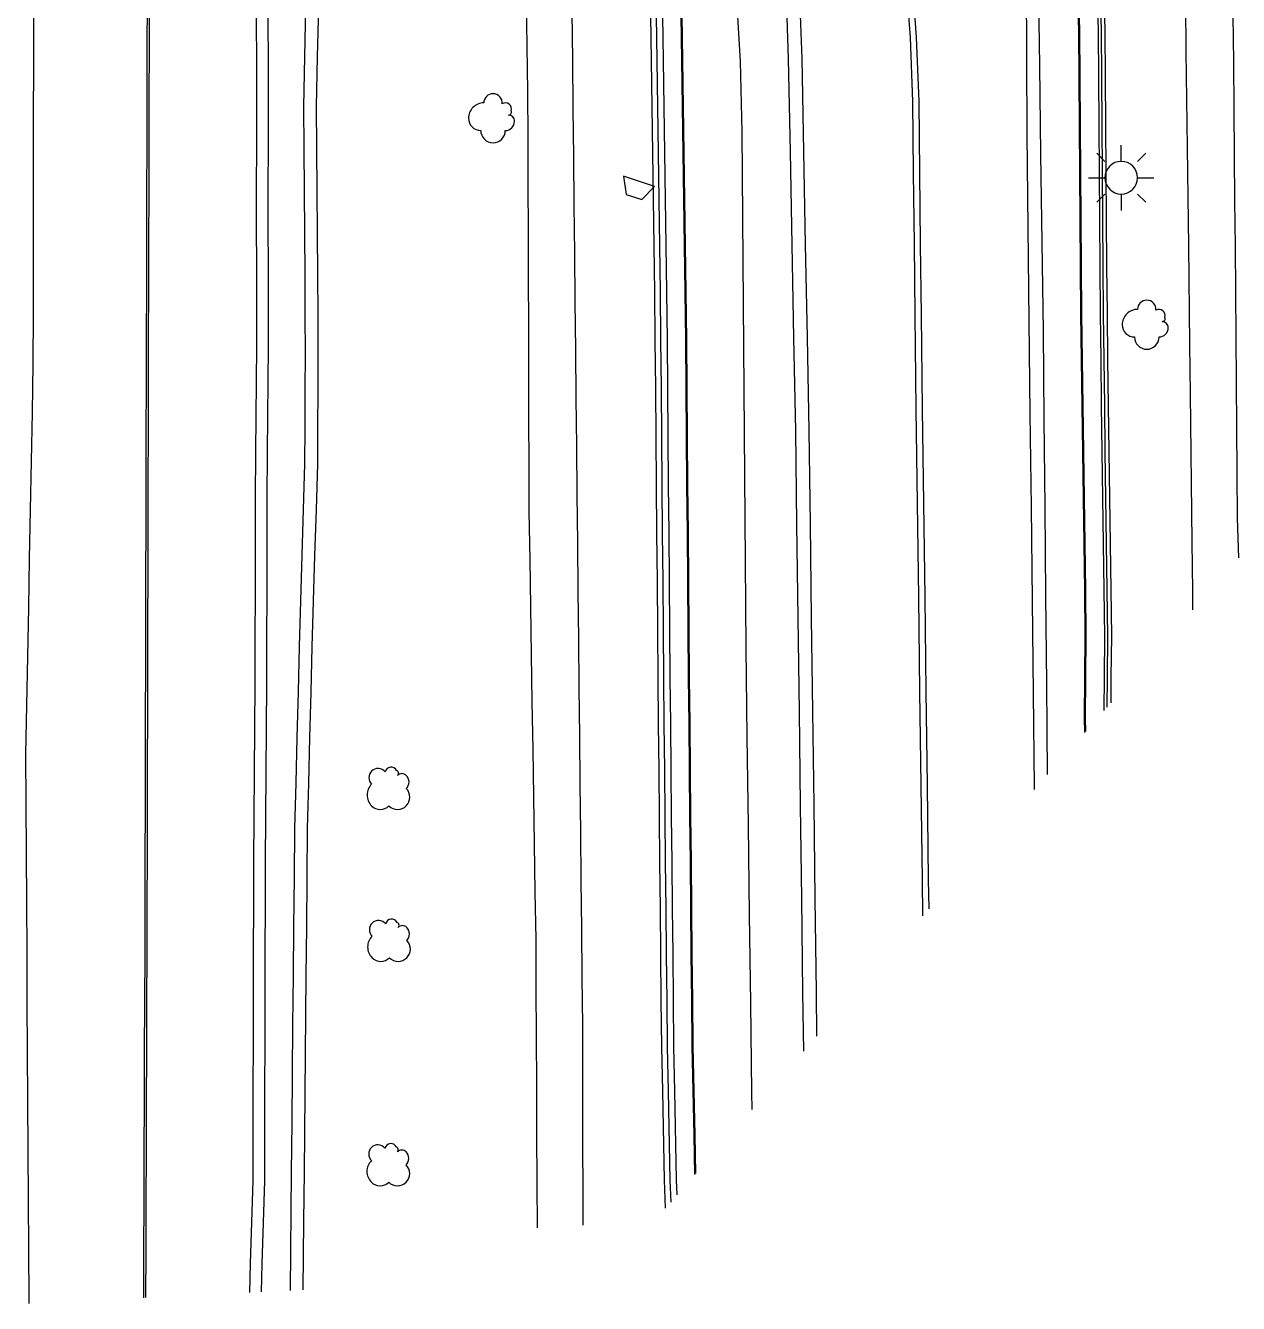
# Model space of a CAD drawing. Header units: feet. Extents: x 3174203 to 3175581, y 1715832 to 1717426.
# Drawn here: x 3175405.1 to 3175526.7, y 1715860.8 to 1715989 of the extents above; entities that cross this region are included whole.
import ezdxf

# ---------------------------------------------------------------- set-up
doc = ezdxf.new("R2010")
doc.units = ezdxf.units.FT
doc.header["$MEASUREMENT"] = 0
for name, color, linetype, lineweight in [('BACK_OF_CURB', 5, 'Continuous', 30), ('BOTTOM_OF_CURB', 3, 'Continuous', 30), ('CONCRETE_BOTTOM', 9, 'Continuous', 30), ('CONCRETE_TOP', 204, 'Continuous', 30), ('EDGE_OF_GRASS', 62, 'Continuous', 30), ('FOOT_PATH', 2, 'Continuous', 30), ('GUTTER', 30, 'Continuous', 30), ('LIGHT_POLE', 5, 'Continuous', 30), ('PAINT_STRIPE', 4, 'Continuous', 30), ('SHRUB', 14, 'Continuous', 30), ('SIGN_BOARD', 2, 'Continuous', 30), ('SINGLE_TREE', 3, 'Continuous', 30), ('TOP_OF_CURB', 1, 'Continuous', 30)]:
    doc.layers.add(name, color=color, linetype=linetype, lineweight=lineweight)
doc.layers.add('FENCE', color=201, linetype='Continuous', lineweight=30, true_color=0xe39cff)
doc.layers.add('PAVED_ROAD', color=140, linetype='Continuous', lineweight=30, true_color=0x38a9ff)

# ---------------------------------------------------------------- blocks, each defined once
blk = doc.blocks.new('SYM231')
at = {"layer": 'SHRUB', "ltscale": 0.25}
for centre, radius, start, end in [((-3.391965, -0.296476), 6.151558, 89.999957, 180.000043), ((0.298974, 5.855085), 3.690935, 89.999957, 180.000043), ((0.29898, 5.855085), 3.690935, 354.734283, 90.000043), ((5.220229, 3.394459), 2.460623, 342.885514, 120.419776), ((6.45054, 2.164144), 1.230312, 269.999957, 24.295265), ((6.450541, -1.526791), 2.460623, 359.999957, 90.000043), ((-4.622277, -0.296484), 4.921246, 179.999957, 270.000043), ((5.22023, -1.526796), 3.690935, 269.999957, 0.000043), ((0.298973, -5.217734), 4.921246, 179.999957, 270.000043), ((0.298981, -5.217734), 4.921246, 269.999957, 0.000043)]:
    blk.add_arc(centre, radius, start, end, dxfattribs=at)
blk = doc.blocks.new('SYM006')
at = {"layer": 'SHRUB', "ltscale": 0.25, "xscale": 0.5, "yscale": 0.5, "zscale": 0.5}
blk.add_blockref('SYM231', (0, 0), dxfattribs=at)
blk = doc.blocks.new('SYM217')
at = {"layer": 'SINGLE_TREE', "ltscale": 0.25}
for centre, radius, start, end in [((-3.999321, 4.74055), 3.690935, 134.999957, 225.000043), ((-3.999317, 4.740554), 3.690935, 39.734283, 135.000043), ((1.220457, 6.480478), 2.460623, 27.885514, 165.419776), ((2.960383, 6.480475), 1.230312, 314.999957, 69.295265), ((5.570268, 3.870591), 2.460623, 44.999957, 135.000043), ((4.70031, 3.000626), 3.690935, 314.999957, 45.000043), ((-2.259399, -2.219148), 6.151558, 134.999957, 225.000043), ((3.830349, -3.08911), 4.921246, 314.999957, 45.000043), ((-3.129355, -3.089116), 4.921246, 224.999957, 315.000043), ((3.830344, -3.089116), 4.921246, 224.999957, 315.000043)]:
    blk.add_arc(centre, radius, start, end, dxfattribs=at)
blk = doc.blocks.new('SYM007')
at = {"layer": 'SINGLE_TREE', "ltscale": 0.25, "xscale": 0.5, "yscale": 0.5, "zscale": 0.5}
blk.add_blockref('SYM217', (0, 0), dxfattribs=at)
blk = doc.blocks.new('SYM205')
at = {"lineweight": -2}
for p, q in [((0, 0.25), (0, 0.5)), ((-0.25, 0.25), (-0.375, 0.375)), ((0.25, 0.25), (0.375, 0.375)), ((0.25, 0), (0.5, 0)), ((-0.25, -0.25), (-0.375, -0.375)), ((0, -0.25), (0, -0.5)), ((0.25, -0.25), (0.375, -0.375))]:
    blk.add_line(p, q, dxfattribs=at)
at = {"lineweight": -2, "flags": 128}
blk.add_lwpolyline([(-0.5, 0), (-0.25, 0, 1), (0.25, 0, 1), (-0.25, 0)], format="xyb", dxfattribs=at)
blk = doc.blocks.new('SYM205_1')
at = {"layer": 'LIGHT_POLE', "ltscale": 0.25, "xscale": 26.246667, "yscale": 26.246667, "zscale": 26.246667}
blk.add_blockref('SYM205', (0, 0), dxfattribs=at)
blk = doc.blocks.new('SYM003')
at = {"layer": 'LIGHT_POLE', "ltscale": 0.25, "xscale": 0.5, "yscale": 0.5, "zscale": 0.5}
blk.add_blockref('SYM205_1', (0, 0), dxfattribs=at)
blk = doc.blocks.new('SYM207')
at = {"layer": 'SIGN_BOARD', "ltscale": 2.809322}
blk.add_3dface([(-1.322683, 1.213682), (-1.067804, -0.602562), (0.487143, -1.125157), (1.787212, 0.168493)], dxfattribs=at)
blk = doc.blocks.new('SYM008')
at = {"layer": 'SIGN_BOARD', "ltscale": 2.809322, "xscale": 0.5, "yscale": 0.5, "zscale": 0.5}
blk.add_blockref('SYM207', (0, 0), dxfattribs=at)

msp = doc.modelspace()

# ---------------------------------------------------------------- linework, layer by layer
at = {"layer": 'BACK_OF_CURB'}
for points in [[(3175513.211532, 1715992.201507, 5253.513), (3175513.308064, 1715988.471555, 5253.635), (3175513.342539, 1715983.73863, 5253.447), (3175513.376968, 1715979.012151, 5253.371), (3175513.411396, 1715974.285673, 5253.355), (3175513.445824, 1715969.559194, 5253.332985), (3175513.480253, 1715964.832715, 5253.307153), (3175513.514665, 1715960.10837, 5253.278261), (3175513.576742, 1715955.489841, 5253.250837), (3175513.638847, 1715950.869177, 5253.228), (3175513.700952, 1715946.248514, 5253.21), (3175513.763057, 1715941.62785, 5253.187754), (3175513.825162, 1715937.007187, 5253.161485), (3175513.887267, 1715932.386523, 5253.134482), (3175513.949475, 1715927.758184, 5253.103366), (3175513.913563, 1715923.629733, 5253.071716), (3175513.891282, 1715921.068424, 5253.049288)], [(3175467.735205, 1715989.946493, 5253.732), (3175467.803632, 1715985.464253, 5253.697), (3175467.871489, 1715980.821207, 5253.553), (3175467.939352, 1715976.177755, 5253.49), (3175468.007216, 1715971.534303, 5253.42), (3175468.075079, 1715966.89085, 5253.42), (3175468.142888, 1715962.251096, 5253.395742), (3175468.184914, 1715957.417509, 5253.367639), (3175468.226972, 1715952.580223, 5253.336942), (3175468.26903, 1715947.742937, 5253.306714), (3175468.311088, 1715942.905651, 5253.275145), (3175468.353146, 1715938.068365, 5253.247131), (3175468.395204, 1715933.231079, 5253.223), (3175468.437262, 1715928.393792, 5253.103), (3175468.479326, 1715923.555869, 5253.166), (3175468.524241, 1715918.932247, 5253.132377), (3175468.569151, 1715914.309262, 5253.103399), (3175468.61406, 1715909.686277, 5253.079188), (3175468.65897, 1715905.063292, 5253.05325), (3175468.703879, 1715900.440307, 5253.022589), (3175468.748789, 1715895.817322, 5252.988124), (3175468.793698, 1715891.194337, 5252.952971), (3175468.838673, 1715886.564634, 5252.913966), (3175468.930055, 1715882.100264, 5252.87531), (3175469.112764, 1715873.174215, 5252.792065), (3175469.218287, 1715870.373578, 5252.764102)]]:
    msp.add_polyline3d(points, dxfattribs=at)
at = {"layer": 'BOTTOM_OF_CURB'}
for points in [[(3175512.518333, 1715992.183566, 5253.04344), (3175512.614698, 1715988.460058, 5253.017368), (3175512.649127, 1715983.733579, 5252.98986), (3175512.683555, 1715979.0071, 5252.966774), (3175512.717983, 1715974.280622, 5252.93925), (3175512.752411, 1715969.554143, 5252.910438), (3175512.78684, 1715964.827664, 5252.882507), (3175512.821268, 1715960.101185, 5252.850862), (3175512.883373, 1715955.480522, 5252.8166), (3175512.945478, 1715950.859858, 5252.78175), (3175513.007583, 1715946.239195, 5252.748422), (3175513.069688, 1715941.618531, 5252.719281), (3175513.131793, 1715936.997867, 5252.69425), (3175513.193898, 1715932.377204, 5252.670447), (3175513.256004, 1715927.75654, 5252.642072), (3175513.220157, 1715923.635765, 5252.61275), (3175513.190911, 1715920.273643, 5252.590955)], [(3175470.417584, 1715871.734539, 5252.323133), (3175470.361971, 1715873.210532, 5252.331), (3175470.179482, 1715882.125838, 5252.373), (3175470.088238, 1715886.583492, 5252.393351), (3175470.043328, 1715891.206477, 5252.414), (3175469.998419, 1715895.829462, 5252.39), (3175469.953509, 1715900.452447, 5252.52), (3175469.9086, 1715905.075432, 5252.545253), (3175469.86369, 1715909.698417, 5252.574475), (3175469.818781, 1715914.321402, 5252.605122), (3175469.773871, 1715918.944387, 5252.638394), (3175469.728962, 1715923.567371, 5252.673), (3175469.686904, 1715928.404658, 5252.759), (3175469.644846, 1715933.241944, 5252.695), (3175469.602788, 1715938.07923, 5252.734918), (3175469.56073, 1715942.916516, 5252.770952), (3175469.518672, 1715947.753802, 5252.805611), (3175469.476614, 1715952.591088, 5252.836545), (3175469.434556, 1715957.428374, 5252.867179), (3175469.392498, 1715962.26566, 5252.897131), (3175469.324634, 1715966.909112, 5252.929107), (3175469.256771, 1715971.552565, 5252.964353), (3175469.188908, 1715976.196017, 5253.003675), (3175469.121045, 1715980.839469, 5253.044364), (3175469.053182, 1715985.482922, 5253.089), (3175468.984748, 1715989.965569, 5253.166)]]:
    msp.add_polyline3d(points, dxfattribs=at)
at = {"layer": 'CONCRETE_BOTTOM'}
for points in [[(3175433.16127, 1715990.815113, 5250.216), (3175433.049408, 1715985.841786, 5250.146), (3175432.937546, 1715980.868459, 5250.138), (3175432.971356, 1715976.63847, 5250.316), (3175433.005165, 1715972.408481, 5250.35), (3175433.038975, 1715968.178492, 5250.044), (3175433.072785, 1715963.948503, 5249.879), (3175433.094781, 1715960.009478, 5249.728), (3175433.116778, 1715956.070453, 5249.582), (3175433.094917, 1715952.391558, 5249.7), (3175433.073056, 1715948.712663, 5249.66), (3175433.051195, 1715945.033768, 5249.726), (3175432.917179, 1715940.452502, 5249.661), (3175432.783162, 1715935.871236, 5249.438), (3175432.649146, 1715931.28997, 5249.287), (3175432.515129, 1715926.708705, 5249.372), (3175432.398221, 1715922.147407, 5249.356), (3175432.281313, 1715917.586109, 5249.295), (3175432.164405, 1715913.024812, 5249.283), (3175432.047497, 1715908.463514, 5249.27), (3175432.000592, 1715903.542861, 5249.19), (3175431.953686, 1715898.622208, 5249.104749), (3175431.90678, 1715893.701555, 5249.024285), (3175431.859874, 1715888.780902, 5248.948172), (3175431.812969, 1715883.860249, 5248.871), (3175431.766063, 1715878.939595, 5248.791), (3175431.719157, 1715874.018942, 5248.712), (3175431.605814, 1715862.128641, 5248.518687)], [(3175428.213742, 1715989.785689, 5248.459), (3175428.249588, 1715984.965388, 5248.422), (3175428.235001, 1715980.899879, 5248.277), (3175428.220415, 1715976.83437, 5248.225), (3175428.205828, 1715972.768861, 5248.113), (3175428.217001, 1715968.782914, 5248.105), (3175428.228173, 1715964.796967, 5248.037908), (3175428.239346, 1715960.81102, 5247.969), (3175428.250519, 1715956.825073, 5248.018), (3175428.20738, 1715953.284286, 5247.855), (3175428.16424, 1715949.743499, 5247.812553), (3175428.1211, 1715946.202712, 5247.768689), (3175428.110916, 1715941.510079, 5247.702852), (3175428.100733, 1715936.817445, 5247.633437), (3175428.090549, 1715932.124812, 5247.565549), (3175428.080365, 1715927.432179, 5247.496794), (3175428.05383, 1715922.973691, 5247.432181), (3175428.027294, 1715918.515203, 5247.371549), (3175428.000759, 1715914.056715, 5247.31475), (3175427.974223, 1715909.598227, 5247.258938), (3175427.947687, 1715905.13974, 5247.206), (3175427.921152, 1715900.681252, 5247.154193), (3175427.894616, 1715896.222764, 5247.103136), (3175427.890054, 1715891.605474, 5247.053), (3175427.885492, 1715886.988184, 5247.026), (3175427.880929, 1715882.370894, 5246.954), (3175427.876367, 1715877.753604, 5246.874), (3175427.871805, 1715873.136314, 5246.795), (3175427.742541, 1715868.979134, 5246.669), (3175427.613277, 1715864.821954, 5246.541924), (3175427.523231, 1715861.92606, 5246.454205)]]:
    msp.add_polyline3d(points, dxfattribs=at)
at = {"layer": 'CONCRETE_TOP'}
for points in [[(3175434.446642, 1715990.809434, 5251.664), (3175434.334739, 1715985.834289, 5251.668), (3175434.222837, 1715980.859144, 5251.603), (3175434.25661, 1715976.633664, 5251.588), (3175434.290384, 1715972.408185, 5251.734), (3175434.324157, 1715968.182706, 5251.472), (3175434.357931, 1715963.957227, 5251.321), (3175434.379953, 1715960.013725, 5251.226), (3175434.401974, 1715956.070223, 5251.179), (3175434.380069, 1715952.383868, 5251.156542), (3175434.358164, 1715948.697512, 5251.136), (3175434.336259, 1715945.011157, 5250.997), (3175434.20215, 1715940.42673, 5251.092), (3175434.068041, 1715935.842304, 5251.07), (3175433.933932, 1715931.257877, 5251.068), (3175433.799823, 1715926.67345, 5250.931), (3175433.682996, 1715922.115319, 5250.823), (3175433.566169, 1715917.557187, 5250.849), (3175433.449342, 1715912.999055, 5250.815436), (3175433.332516, 1715908.440923, 5250.784271), (3175433.28562, 1715903.521304, 5250.746876), (3175433.238724, 1715898.601685, 5250.706), (3175433.191828, 1715893.682066, 5250.663), (3175433.004244, 1715874.00359, 5250.487), (3175432.957348, 1715869.083971, 5250.444), (3175432.891655, 1715862.192446, 5250.382364)], [(3175429.384446, 1715989.788504, 5250.026), (3175429.420297, 1715984.96764, 5249.963), (3175429.405707, 1715980.901227, 5249.98), (3175429.391117, 1715976.834814, 5250.042), (3175429.376527, 1715972.768401, 5249.839), (3175429.387703, 1715968.781196, 5249.761), (3175429.39888, 1715964.793992, 5249.691), (3175429.410056, 1715960.806787, 5249.614), (3175429.421232, 1715956.819582, 5249.563), (3175429.378081, 1715953.277825, 5249.569), (3175429.334929, 1715949.736068, 5249.540584), (3175429.291778, 1715946.19431, 5249.510908), (3175429.281596, 1715941.502589, 5249.473235), (3175429.271414, 1715936.810867, 5249.434641), (3175429.261233, 1715932.119146, 5249.395391), (3175429.251051, 1715927.427425, 5249.352526), (3175429.224516, 1715922.969036, 5249.309998), (3175429.197981, 1715918.510647, 5249.268063), (3175429.171446, 1715914.052258, 5249.222505), (3175429.144911, 1715909.593869, 5249.173022), (3175429.118376, 1715905.13548, 5249.12284), (3175429.091841, 1715900.677091, 5249.066492), (3175429.065306, 1715896.218702, 5249.008955), (3175429.060741, 1715891.598469, 5248.942878), (3175429.056176, 1715886.978237, 5248.875416), (3175429.05161, 1715882.358004, 5248.803458), (3175429.047045, 1715877.737772, 5248.727), (3175429.04248, 1715873.11754, 5248.651), (3175428.913033, 1715868.95449, 5248.721), (3175428.783587, 1715864.79144, 5248.792616), (3175428.6963, 1715861.984269, 5248.840076)]]:
    msp.add_polyline3d(points, dxfattribs=at)
at = {"layer": 'EDGE_OF_GRASS'}
for points in [[(3175417.258132, 1715991.408226, 5248.677899), (3175417.252286, 1715986.616482, 5248.608111), (3175417.246442, 1715981.824898, 5248.537691), (3175417.233199, 1715977.011713, 5248.463464), (3175417.219956, 1715972.198368, 5248.389136), (3175417.206713, 1715967.385024, 5248.316313), (3175417.193471, 1715962.571679, 5248.240255), (3175417.180228, 1715957.758335, 5248.161038), (3175417.166985, 1715952.94499, 5248.077865), (3175417.153742, 1715948.131645, 5247.993), (3175417.140499, 1715943.318253, 5247.867), (3175417.129694, 1715938.611115, 5247.94), (3175417.11889, 1715933.904024, 5247.825), (3175417.108086, 1715929.196934, 5247.774088), (3175417.097281, 1715924.489844, 5247.722002), (3175417.086477, 1715919.782753, 5247.67129), (3175417.075673, 1715915.075663, 5247.624282), (3175417.064868, 1715910.368573, 5247.580886), (3175417.054064, 1715905.661482, 5247.533278), (3175417.04326, 1715900.954535, 5247.481661), (3175417.025021, 1715895.973143, 5247.423354), (3175417.006781, 1715890.991608, 5247.364397), (3175416.988541, 1715886.010074, 5247.302), (3175416.970301, 1715881.028539, 5247.235938), (3175416.952061, 1715876.047005, 5247.17015), (3175416.933821, 1715871.06547, 5247.108449), (3175416.915581, 1715866.083936, 5247.0475), (3175416.898426, 1715861.398849, 5246.993275)], [(3175405.871239, 1715989.860273, 5248.677234), (3175405.864447, 1715984.891877, 5248.601456), (3175405.857655, 1715979.92348, 5248.529542), (3175405.850864, 1715974.955084, 5248.461), (3175405.844072, 1715969.986687, 5248.387886), (3175405.83728, 1715965.018291, 5248.311173), (3175405.830488, 1715960.049895, 5248.236499), (3175405.823696, 1715955.081498, 5248.16567), (3175405.730758, 1715950.18618, 5248.100445), (3175405.637819, 1715945.290861, 5248.036104), (3175405.544881, 1715940.395543, 5247.97625), (3175405.451943, 1715935.500224, 5247.917), (3175405.359004, 1715930.604906, 5247.86025), (3175405.266066, 1715925.709587, 5247.798875), (3175405.173128, 1715920.814269, 5247.73275), (3175405.08019, 1715915.91895, 5247.66399), (3175405.108594, 1715910.949567, 5247.596), (3175405.136999, 1715905.980184, 5247.528438), (3175405.165403, 1715901.010801, 5247.4635), (3175405.193807, 1715896.041418, 5247.3947), (3175405.222212, 1715891.072034, 5247.322062), (3175405.250616, 1715886.102651, 5247.245495), (3175405.279021, 1715881.133268, 5247.164727), (3175405.307425, 1715876.163885, 5247.079991), (3175405.33583, 1715871.194502, 5246.991801), (3175405.364234, 1715866.225119, 5246.903), (3175405.392639, 1715861.255736, 5246.816), (3175405.395083, 1715860.828044, 5246.808598)]]:
    msp.add_polyline3d(points, dxfattribs=at)
at = {"layer": 'FENCE'}
msp.add_polyline3d([(3175417.467175, 1715991.407971, 5248.69775), (3175417.46133, 1715986.616227, 5248.63231), (3175417.455485, 1715981.824483, 5248.562762), (3175417.442242, 1715977.011138, 5248.492143), (3175417.428999, 1715972.197793, 5248.419489), (3175417.415756, 1715967.384449, 5248.349018), (3175417.402513, 1715962.571104, 5248.277981), (3175417.389271, 1715957.757759, 5248.203563), (3175417.376028, 1715952.944415, 5248.131262), (3175417.362785, 1715948.13107, 5248.062224), (3175417.349542, 1715943.317725, 5247.993776), (3175417.338738, 1715938.610635, 5247.93002), (3175417.327933, 1715933.903545, 5247.867625), (3175417.317129, 1715929.196454, 5247.806321), (3175417.306325, 1715924.489364, 5247.749791), (3175417.29552, 1715919.782274, 5247.697529), (3175417.284716, 1715915.075183, 5247.652475), (3175417.273912, 1715910.368093, 5247.60885), (3175417.263107, 1715905.661002, 5247.572256), (3175417.252303, 1715900.953912, 5247.537), (3175417.234063, 1715895.972377, 5247.481), (3175417.215823, 1715890.990843, 5247.399), (3175417.197583, 1715886.009308, 5247.306548), (3175417.179343, 1715881.027774, 5247.217842), (3175417.161103, 1715876.04624, 5247.130486), (3175417.142863, 1715871.064705, 5247.046519), (3175417.124623, 1715866.083171, 5246.962), (3175417.107509, 1715861.409224, 5246.879434)], dxfattribs=at)
at = {"layer": 'FOOT_PATH'}
for points in [[(3175455.262159, 1715991.46996, 5253.78325), (3175455.34078, 1715986.91793, 5253.7515), (3175455.419402, 1715982.3659, 5253.714917), (3175455.434285, 1715977.68044, 5253.6745), (3175455.449169, 1715972.99498, 5253.638358), (3175455.464053, 1715968.309519, 5253.603019), (3175455.478937, 1715963.624059, 5253.572017), (3175455.493821, 1715958.938598, 5253.544984), (3175455.508704, 1715954.253138, 5253.521573), (3175455.523588, 1715949.567678, 5253.501281), (3175455.538472, 1715944.882217, 5253.478), (3175455.553356, 1715940.196757, 5253.522), (3175455.628326, 1715935.435823, 5253.491), (3175455.703297, 1715930.674888, 5253.286), (3175455.778267, 1715925.913954, 5253.295), (3175455.853238, 1715921.153019, 5253.25435), (3175455.928208, 1715916.392085, 5253.215717), (3175456.003178, 1715911.63115, 5253.180301), (3175456.078149, 1715906.870216, 5253.148142), (3175456.153119, 1715902.109281, 5253.11983), (3175456.228089, 1715897.348347, 5253.089818), (3175456.252896, 1715892.469892, 5253.057), (3175456.277702, 1715887.591437, 5253), (3175456.302509, 1715882.712982, 5253.031), (3175456.327315, 1715877.834527, 5253.023275), (3175456.352121, 1715872.956072, 5253.013), (3175456.375237, 1715868.410046, 5253.004613)], [(3175521.368513, 1715991.202196, 5253.818), (3175521.433912, 1715986.388219, 5253.851), (3175521.49931, 1715981.574242, 5253.784), (3175521.564709, 1715976.760265, 5253.736466), (3175521.621716, 1715971.81457, 5253.688949), (3175521.678723, 1715966.868876, 5253.649513), (3175521.792737, 1715956.977486, 5253.57363), (3175521.849744, 1715952.031792, 5253.540993), (3175522.020765, 1715937.194708, 5253.445634), (3175522.077772, 1715932.249013, 5253.413342), (3175522.099282, 1715930.38285, 5253.400252)], [(3175460.978428, 1715868.687537, 5252.866138), (3175460.976582, 1715869.683308, 5252.872), (3175460.958942, 1715879.195251, 5252.926), (3175460.950122, 1715883.951222, 5252.958), (3175460.941302, 1715888.707193, 5252.991843), (3175460.891859, 1715893.546697, 5253.028), (3175460.842417, 1715898.386201, 5253.0645), (3175460.792974, 1715903.225704, 5253.104), (3175460.743532, 1715908.065208, 5253.14), (3175460.69409, 1715912.904712, 5253.17846), (3175460.644647, 1715917.744216, 5253.217435), (3175460.595205, 1715922.58372, 5253.259313), (3175460.545762, 1715927.423223, 5253.299047), (3175460.49632, 1715932.262727, 5253.3355), (3175460.446878, 1715937.102231, 5253.367807), (3175460.397435, 1715941.941735, 5253.399459), (3175460.347993, 1715946.781239, 5253.427593), (3175460.298551, 1715951.620743, 5253.452563), (3175460.249108, 1715956.460246, 5253.478541), (3175460.199666, 1715961.29975, 5253.507711), (3175460.150223, 1715966.139254, 5253.537464), (3175460.100781, 1715970.978758, 5253.570448), (3175460.051339, 1715975.818262, 5253.606779), (3175460.001896, 1715980.657765, 5253.646563), (3175459.952454, 1715985.497269, 5253.684282), (3175459.903011, 1715990.336773, 5253.71909)], [(3175526.135585, 1715989.993493, 5253.93), (3175526.182363, 1715985.311656, 5253.908), (3175526.22914, 1715980.62982, 5253.859), (3175526.275918, 1715975.947984, 5253.80618), (3175526.313128, 1715971.401575, 5253.756179), (3175526.350337, 1715966.855167, 5253.714093), (3175526.387547, 1715962.308759, 5253.673916), (3175526.424756, 1715957.76235, 5253.638911), (3175526.499175, 1715948.669533, 5253.575179), (3175526.536385, 1715944.123125, 5253.545006), (3175526.573595, 1715939.576717, 5253.518764), (3175526.693282, 1715935.596113, 5253.493538)]]:
    msp.add_polyline3d(points, dxfattribs=at)
at = {"layer": 'GUTTER'}
for points in [[(3175510.668825, 1715992.151734, 5253.20925), (3175510.76516, 1715988.429391, 5253.192798), (3175510.799574, 1715983.704829, 5253.176), (3175510.833989, 1715978.980267, 5253.157551), (3175510.868403, 1715974.255705, 5253.138863), (3175510.902817, 1715969.531143, 5253.12453), (3175510.937232, 1715964.806581, 5253.115), (3175510.971646, 1715960.082019, 5253.1), (3175511.033723, 1715955.463467, 5252.973), (3175511.095799, 1715950.844915, 5252.94692), (3175511.157876, 1715946.226363, 5252.917296), (3175511.219953, 1715941.607811, 5252.886415), (3175511.282029, 1715936.989259, 5252.853), (3175511.344106, 1715932.370707, 5252.821528), (3175511.406183, 1715927.752155, 5252.787111), (3175511.370326, 1715923.630181, 5252.752), (3175511.33447, 1715919.508206, 5252.71988), (3175511.35559, 1715918.190924, 5252.710523)], [(3175472.189026, 1715873.744768, 5252.372897), (3175472.107799, 1715877.713029, 5252.392), (3175471.92566, 1715886.611221, 5252.438), (3175471.880764, 1715891.232854, 5252.4655), (3175471.835867, 1715895.854487, 5252.4945), (3175471.790971, 1715900.47612, 5252.522), (3175471.746075, 1715905.097753, 5252.552438), (3175471.701178, 1715909.719386, 5252.58575), (3175471.656282, 1715914.341019, 5252.62175), (3175471.611386, 1715918.962652, 5252.655), (3175471.566489, 1715923.584285, 5252.689), (3175471.524427, 1715928.422134, 5252.729), (3175471.482364, 1715933.259982, 5252.7695), (3175471.440301, 1715938.097831, 5252.807), (3175471.398238, 1715942.93568, 5252.846), (3175471.356175, 1715947.773529, 5252.88025), (3175471.314112, 1715952.611378, 5252.91375), (3175471.272049, 1715957.449226, 5252.94775), (3175471.229986, 1715962.287075, 5252.977264), (3175471.162105, 1715966.931735, 5253.007441), (3175471.094224, 1715971.576394, 5253.0405), (3175471.026343, 1715976.221054, 5253.075), (3175470.958463, 1715980.865714, 5253.10825), (3175470.890582, 1715985.510373, 5253.145), (3175470.822126, 1715989.994486, 5253.17725)]]:
    msp.add_polyline3d(points, dxfattribs=at)
at = {"layer": 'PAINT_STRIPE'}
for points in [[(3175506.233135, 1715912.37797, 5252.973466), (3175506.230267, 1715912.643443, 5252.975), (3175506.129284, 1715921.989179, 5253.030645), (3175506.028301, 1715931.334914, 5253.081848), (3175505.927318, 1715940.68065, 5253.128574), (3175505.826335, 1715950.026386, 5253.174), (3175505.725352, 1715959.372122, 5253.185), (3175505.624369, 1715968.717857, 5253.352), (3175505.523386, 1715978.063593, 5253.401223), (3175505.486063, 1715985.731404, 5253.442741), (3175505.44874, 1715993.399216, 5253.488519), (3175505.411417, 1716001.067027, 5253.533594), (3175505.374094, 1716008.734839, 5253.577), (3175505.415636, 1716021.972244, 5253.658), (3175505.477949, 1716030.492396, 5253.733), (3175505.540262, 1716039.012547, 5253.816), (3175505.509106, 1716047.0963, 5253.919492), (3175505.477949, 1716055.180053, 5254.01561), (3175505.561033, 1716063.772938, 5254.11631), (3175505.644117, 1716072.365822, 5254.213)], [(3175477.934214, 1715880.264398, 5252.748269), (3175477.91132, 1715882.013479, 5252.757861), (3175477.794699, 1715890.923271, 5252.810138), (3175477.678078, 1715899.833064, 5252.866272), (3175477.561458, 1715908.742856, 5252.923122), (3175477.444837, 1715917.652648, 5252.984), (3175477.328216, 1715926.562441, 5253.047472), (3175477.260061, 1715935.196454, 5253.1075), (3175477.191906, 1715943.830467, 5253.16725), (3175477.123751, 1715952.46448, 5253.2225), (3175477.055596, 1715961.098493, 5253.2775), (3175476.987441, 1715969.732506, 5253.3355), (3175476.919286, 1715978.366519, 5253.394423), (3175476.776161, 1715985.359115, 5253.437827), (3175476.485366, 1715989.868561, 5253.462057), (3175476.085523, 1715996.814562, 5253.495556), (3175475.322187, 1716006.851716, 5253.54323), (3175474.676801, 1716014.315383, 5253.576), (3175474.031415, 1716021.77905, 5253.609987), (3175472.866011, 1716034.697878, 5253.672582), (3175472.002505, 1716043.885846, 5253.720582), (3175471.139, 1716053.073815, 5253.76923), (3175470.162761, 1716064.482505, 5253.833925), (3175469.740133, 1716071.008542, 5253.873)], [(3175495.046903, 1715899.683852, 5253.191542), (3175494.999672, 1715903.345766, 5253.216), (3175494.878014, 1715912.778129, 5253.275), (3175494.756357, 1715922.210491, 5253.333875), (3175494.634699, 1715931.642853, 5253.39), (3175494.513041, 1715941.075216, 5253.445), (3175494.391383, 1715950.507578, 5253.498688), (3175494.269725, 1715959.93994, 5253.555658), (3175494.197055, 1715967.077097, 5253.602025), (3175494.124385, 1715974.214255, 5253.652352), (3175494.051715, 1715981.351412, 5253.703424), (3175493.798085, 1715987.767664, 5253.748432), (3175493.0728, 1715997.345936, 5253.815796)], [(3175495.668864, 1715900.389652, 5253.152415), (3175495.630636, 1715903.353562, 5253.175905), (3175495.508979, 1715912.785838, 5253.246829), (3175495.387322, 1715922.218115, 5253.313888), (3175495.265666, 1715931.650392, 5253.377145), (3175495.144009, 1715941.082668, 5253.436743), (3175495.022352, 1715950.514945, 5253.493045), (3175494.900696, 1715959.947222, 5253.550675), (3175494.827997, 1715967.087178, 5253.597765), (3175494.755298, 1715974.227134, 5253.648535), (3175494.6826, 1715981.36709, 5253.69998), (3175494.428154, 1715987.80396, 5253.744841), (3175493.701168, 1715997.404716, 5253.813834)], [(3175507.554604, 1715913.877571, 5252.901611), (3175507.466237, 1715922.968952, 5252.969963), (3175507.386723, 1715931.815103, 5253.03328), (3175507.307209, 1715940.661254, 5253.096414), (3175507.227695, 1715949.507405, 5253.15749), (3175507.14818, 1715958.353556, 5253.222952), (3175507.021282, 1715967.218539, 5253.283596), (3175506.894384, 1715976.083523, 5253.339933), (3175506.767486, 1715984.948507, 5253.39549), (3175506.640588, 1715993.81349, 5253.446343)], [(3175483.106349, 1715886.133729, 5252.952865), (3175483.030919, 1715892.021539, 5252.99375), (3175482.910654, 1715901.40904, 5253.05625), (3175482.790388, 1715910.79654, 5253.120187), (3175482.670123, 1715920.184041, 5253.1815), (3175482.549858, 1715929.571541, 5253.242), (3175482.429593, 1715938.959041, 5253.30375), (3175482.309328, 1715948.346542, 5253.361288), (3175482.128879, 1715957.66773, 5253.415338), (3175481.948431, 1715966.988918, 5253.471622), (3175481.767982, 1715976.310107, 5253.528574), (3175481.587534, 1715985.631295, 5253.589159), (3175481.405787, 1715990.826509, 5253.622086)], [(3175484.435362, 1715887.641892, 5252.987657), (3175484.37901, 1715892.040575, 5253.016889), (3175484.258739, 1715901.428517, 5253.079878), (3175484.138468, 1715910.816459, 5253.146125), (3175484.018198, 1715920.2044, 5253.209984), (3175483.897927, 1715929.592342, 5253.271313), (3175483.777656, 1715938.980283, 5253.332648), (3175483.657385, 1715948.368225, 5253.390888), (3175483.476864, 1715957.693147, 5253.444), (3175483.296344, 1715967.018069, 5253.495766), (3175483.115823, 1715976.342991, 5253.552391), (3175482.935302, 1715985.667913, 5253.614), (3175482.753023, 1715990.878336, 5253.651)]]:
    msp.add_polyline3d(points, dxfattribs=at)
at = {"layer": 'PAVED_ROAD'}
for points in [[(3175510.568836, 1715992.150013, 5253.214), (3175510.665169, 1715988.427733, 5253.192), (3175510.76841, 1715974.254358, 5253.105), (3175510.802824, 1715969.5299, 5253.072654), (3175510.837237, 1715964.805441, 5253.037369), (3175510.871651, 1715960.080983, 5252.999145), (3175510.933726, 1715955.462545, 5252.958981), (3175510.995801, 1715950.844107, 5252.918313), (3175511.057876, 1715946.225669, 5252.88), (3175511.119951, 1715941.607231, 5252.843), (3175511.182027, 1715936.988794, 5252.807), (3175511.244102, 1715932.370356, 5252.774683), (3175511.306177, 1715927.751918, 5252.742873), (3175511.27032, 1715923.629879, 5252.717), (3175511.234463, 1715919.50784, 5252.690097), (3175511.257365, 1715918.079458, 5252.679785)], [(3175472.286776, 1715873.855695, 5252.375309), (3175472.20777, 1715877.715469, 5252.397), (3175472.11671, 1715882.1641, 5252.423), (3175472.02565, 1715886.61273, 5252.448), (3175471.980754, 1715891.234289, 5252.477), (3175471.935859, 1715895.855849, 5252.501), (3175471.890963, 1715900.477408, 5252.5275), (3175471.846068, 1715905.098968, 5252.557), (3175471.801172, 1715909.720527, 5252.59), (3175471.756276, 1715914.342087, 5252.626), (3175471.711381, 1715918.963646, 5252.659), (3175471.666485, 1715923.585205, 5252.69431), (3175471.624422, 1715928.423085, 5252.736), (3175471.582359, 1715933.260964, 5252.778), (3175471.540296, 1715938.098844, 5252.817), (3175471.498232, 1715942.936723, 5252.854), (3175471.456169, 1715947.774602, 5252.886), (3175471.414106, 1715952.612482, 5252.919), (3175471.372043, 1715957.450361, 5252.951875), (3175471.32998, 1715962.288241, 5252.981), (3175471.262098, 1715966.932966, 5253.013432), (3175471.194216, 1715971.577691, 5253.046391), (3175471.126334, 1715976.222417, 5253.08225), (3175471.058452, 1715980.867142, 5253.11625), (3175470.990571, 1715985.511867, 5253.150808), (3175470.922114, 1715989.99606, 5253.183)]]:
    msp.add_polyline3d(points, dxfattribs=at)
at = {"layer": 'TOP_OF_CURB'}
for points in [[(3175512.82227, 1715992.191432, 5253.402), (3175512.918709, 1715988.465099, 5253.468), (3175512.953158, 1715983.735794, 5253.373), (3175512.987586, 1715979.009315, 5253.309598), (3175513.022014, 1715974.282836, 5253.242821), (3175513.056443, 1715969.556357, 5253.174878), (3175513.090871, 1715964.829879, 5253.101), (3175513.125292, 1715960.104336, 5253.05), (3175513.187385, 1715955.484608, 5253.02), (3175513.24949, 1715950.863944, 5253.008546), (3175513.311595, 1715946.243281, 5252.993293), (3175513.3737, 1715941.622617, 5252.974029), (3175513.435805, 1715937.001953, 5252.951432), (3175513.49791, 1715932.38129, 5252.932), (3175513.560061, 1715927.757261, 5252.969), (3175513.524185, 1715923.63312, 5252.905), (3175513.497993, 1715920.62212, 5252.876915)], [(3175468.305072, 1715989.955193, 5253.695), (3175468.373502, 1715985.472767, 5253.572), (3175468.441362, 1715980.829536, 5253.421), (3175468.509225, 1715976.186083, 5253.37), (3175468.577088, 1715971.542631, 5253.343), (3175468.644951, 1715966.899179, 5253.292), (3175468.712785, 1715962.257738, 5253.247), (3175468.754826, 1715957.422464, 5253.256), (3175468.796884, 1715952.585178, 5253.23056), (3175468.838942, 1715947.747892, 5253.200688), (3175468.881, 1715942.910606, 5253.172678), (3175468.923058, 1715938.07332, 5253.148637), (3175468.965116, 1715933.236034, 5253.125947), (3175469.007174, 1715928.398748, 5253.107), (3175469.049235, 1715923.561115, 5252.98), (3175469.094148, 1715918.937783, 5253.001), (3175469.139057, 1715914.314798, 5253.013), (3175469.183967, 1715909.691814, 5253.041), (3175469.228876, 1715905.068829, 5252.969), (3175469.273786, 1715900.445844, 5252.935191), (3175469.318695, 1715895.822859, 5252.903), (3175469.363604, 1715891.199874, 5252.878), (3175469.408549, 1715886.573234, 5252.748), (3175469.499869, 1715882.111927, 5252.701056), (3175469.682478, 1715873.190778, 5252.602348), (3175469.765238, 1715870.994258, 5252.576845)]]:
    msp.add_polyline3d(points, dxfattribs=at)

# ---------------------------------------------------------------- block references
at = {"layer": 'LIGHT_POLE', "ltscale": 0.25, "xscale": 0.5, "yscale": 0.5, "zscale": 0.5}
msp.add_blockref('SYM003', (3175514.9417, 1715973.714, 5253.5851), dxfattribs=at)
at = {"layer": 'SHRUB', "ltscale": 0.25, "xscale": 0.5, "yscale": 0.5, "zscale": 0.5}
for p in [(3175451.8771, 1715979.7543, 5253.7068), (3175517.4284, 1715959.0504, 5253.7873)]:
    msp.add_blockref('SYM006', p, dxfattribs=at)
at = {"layer": 'SIGN_BOARD', "ltscale": 2.809322, "xscale": 2, "yscale": 2, "zscale": 2}
msp.add_blockref('SYM008', (3175466.3702, 1715972.6515, 5253.5766), dxfattribs=at)
at = {"layer": 'SINGLE_TREE', "ltscale": 0.25, "xscale": 0.5, "yscale": 0.5, "zscale": 0.5}
for p in [(3175441.4294, 1715912.373, 5251.8673), (3175441.4784, 1715897.1334, 5251.1584), (3175441.4067, 1715874.6252, 5251.6142)]:
    msp.add_blockref('SYM007', p, dxfattribs=at)

doc.saveas('drawing.dxf')
